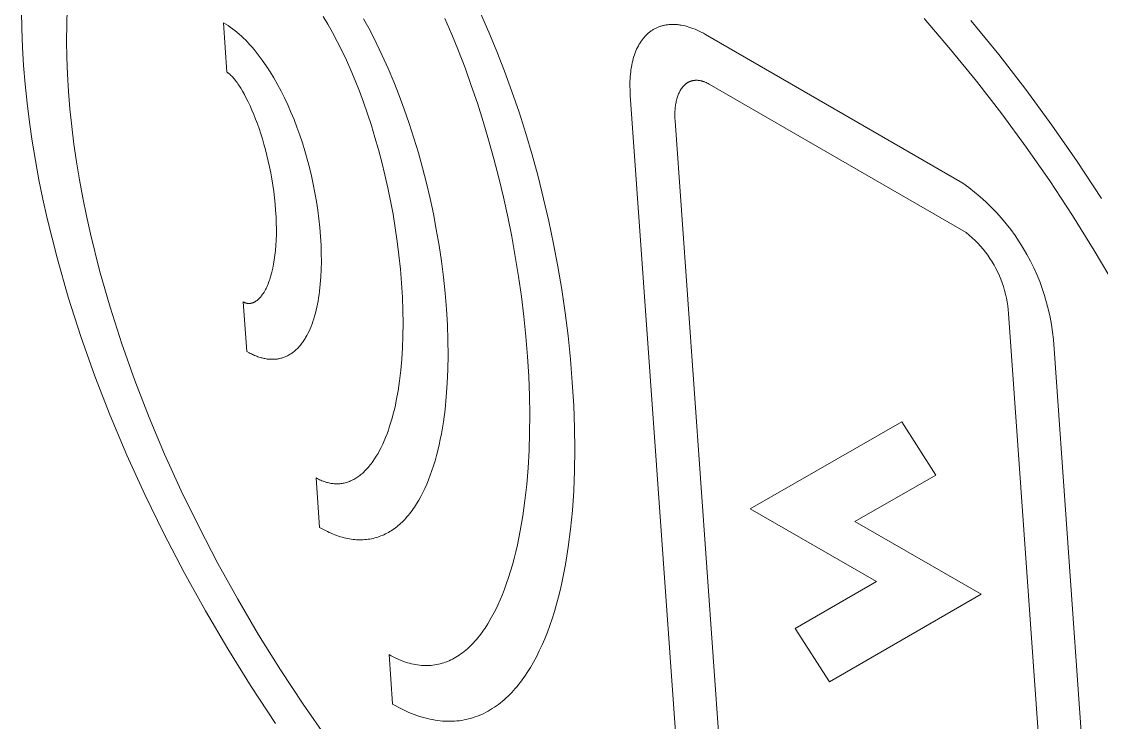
# Model space of a CAD drawing. Header units: millimetres. Extents: x -219 to 4970, y -9 to 3393.
# Drawn here: x 3511.08 to 3531.56, y 1894.24 to 1907.52 of the extents above; entities that cross this region are included whole.
import ezdxf

# ---------------------------------------------------------------- set-up
doc = ezdxf.new("R2010")
doc.units = ezdxf.units.MM
doc.layers.add('ZANO_R', color=7, linetype='Continuous', lineweight=0)

msp = doc.modelspace()

# ---------------------------------------------------------------- linework, layer by layer
at = {"layer": 'ZANO_R'}
for p, q in [((3511.084, 1907.718), (3511.089, 1907.381)), ((3511.94, 1907.464), (3511.951, 1907.764)), ((3516.8, 1907.62), (3516.89, 1907.47)), ((3519.944, 1907.322), (3519.786, 1907.679)), ((3511.937, 1907.157), (3511.94, 1907.464)), ((3514.956, 1907.474), (3514.913, 1907.5)), ((3514.913, 1907.5), (3514.979, 1906.56)), ((3514.999, 1907.446), (3514.956, 1907.474)), ((3515.042, 1907.417), (3514.999, 1907.446)), ((3515.084, 1907.386), (3515.042, 1907.417)), ((3516.89, 1907.47), (3516.98, 1907.312)), ((3517.692, 1907.349), (3517.57, 1907.571)), ((3519.109, 1907.58), (3519.241, 1907.276)), ((3523.157, 1907.416), (3523.143, 1907.41)), ((3523.171, 1907.421), (3523.157, 1907.416)), ((3523.186, 1907.427), (3523.171, 1907.421)), ((3523.2, 1907.432), (3523.186, 1907.427)), ((3523.215, 1907.436), (3523.2, 1907.432)), ((3523.23, 1907.441), (3523.215, 1907.436)), ((3523.245, 1907.445), (3523.23, 1907.441)), ((3523.26, 1907.448), (3523.245, 1907.445)), ((3523.276, 1907.452), (3523.26, 1907.448)), ((3523.291, 1907.455), (3523.276, 1907.452)), ((3523.307, 1907.457), (3523.291, 1907.455)), ((3523.323, 1907.46), (3523.307, 1907.457)), ((3523.339, 1907.462), (3523.323, 1907.46)), ((3523.355, 1907.464), (3523.339, 1907.462)), ((3523.371, 1907.465), (3523.355, 1907.464)), ((3523.387, 1907.466), (3523.371, 1907.465)), ((3523.404, 1907.467), (3523.387, 1907.466)), ((3523.42, 1907.467), (3523.404, 1907.467)), ((3523.437, 1907.467), (3523.42, 1907.467)), ((3523.454, 1907.467), (3523.437, 1907.467)), ((3523.471, 1907.467), (3523.454, 1907.467)), ((3523.488, 1907.466), (3523.471, 1907.467)), ((3523.505, 1907.464), (3523.488, 1907.466)), ((3523.523, 1907.463), (3523.505, 1907.464)), ((3523.54, 1907.461), (3523.523, 1907.463)), ((3523.558, 1907.459), (3523.54, 1907.461)), ((3523.576, 1907.456), (3523.558, 1907.459)), ((3523.593, 1907.453), (3523.576, 1907.456)), ((3523.629, 1907.446), (3523.593, 1907.453)), ((3523.666, 1907.438), (3523.629, 1907.446)), ((3523.703, 1907.428), (3523.666, 1907.438)), ((3523.74, 1907.417), (3523.703, 1907.428)), ((3523.778, 1907.404), (3523.74, 1907.417)), ((3528.198, 1907.578), (3528.702, 1906.992)), ((3529.613, 1906.895), (3529.086, 1907.541)), ((3511.089, 1907.381), (3511.102, 1907.038)), ((3515.126, 1907.353), (3515.084, 1907.386)), ((3515.168, 1907.319), (3515.126, 1907.353)), ((3515.21, 1907.283), (3515.168, 1907.319)), ((3515.252, 1907.245), (3515.21, 1907.283)), ((3515.293, 1907.206), (3515.252, 1907.245)), ((3516.98, 1907.312), (3517.069, 1907.146)), ((3517.81, 1907.118), (3517.692, 1907.349)), ((3519.241, 1907.276), (3519.369, 1906.964)), ((3520.096, 1906.956), (3519.944, 1907.322)), ((3522.883, 1907.215), (3522.873, 1907.202)), ((3522.894, 1907.227), (3522.883, 1907.215)), ((3522.905, 1907.239), (3522.894, 1907.227)), ((3522.916, 1907.251), (3522.905, 1907.239)), ((3522.927, 1907.262), (3522.916, 1907.251)), ((3522.938, 1907.273), (3522.927, 1907.262)), ((3522.95, 1907.284), (3522.938, 1907.273)), ((3522.961, 1907.295), (3522.95, 1907.284)), ((3522.973, 1907.305), (3522.961, 1907.295)), ((3522.985, 1907.315), (3522.973, 1907.305)), ((3522.997, 1907.324), (3522.985, 1907.315)), ((3523.01, 1907.334), (3522.997, 1907.324)), ((3523.022, 1907.343), (3523.01, 1907.334)), ((3523.035, 1907.351), (3523.022, 1907.343)), ((3523.048, 1907.36), (3523.035, 1907.351)), ((3523.061, 1907.368), (3523.048, 1907.36)), ((3523.074, 1907.376), (3523.061, 1907.368)), ((3523.088, 1907.383), (3523.074, 1907.376)), ((3523.101, 1907.39), (3523.088, 1907.383)), ((3523.115, 1907.397), (3523.101, 1907.39)), ((3523.129, 1907.404), (3523.115, 1907.397)), ((3523.143, 1907.41), (3523.129, 1907.404)), ((3523.816, 1907.39), (3523.778, 1907.404)), ((3523.855, 1907.375), (3523.816, 1907.39)), ((3523.894, 1907.358), (3523.855, 1907.375)), ((3523.934, 1907.34), (3523.894, 1907.358)), ((3523.973, 1907.32), (3523.934, 1907.34)), ((3524.013, 1907.299), (3523.973, 1907.32)), ((3524.054, 1907.276), (3524.013, 1907.299)), ((3528.932, 1904.46), (3524.054, 1907.276)), ((3511.102, 1907.038), (3511.123, 1906.687)), ((3511.941, 1906.843), (3511.937, 1907.157)), ((3515.334, 1907.166), (3515.293, 1907.206)), ((3515.374, 1907.124), (3515.334, 1907.166)), ((3515.414, 1907.08), (3515.374, 1907.124)), ((3515.454, 1907.035), (3515.414, 1907.08)), ((3515.494, 1906.989), (3515.454, 1907.035)), ((3517.069, 1907.146), (3517.157, 1906.972)), ((3517.924, 1906.879), (3517.81, 1907.118)), ((3522.763, 1907.03), (3522.748, 1906.997)), ((3522.78, 1907.061), (3522.763, 1907.03)), ((3522.788, 1907.077), (3522.78, 1907.061)), ((3522.797, 1907.092), (3522.788, 1907.077)), ((3522.806, 1907.107), (3522.797, 1907.092)), ((3522.815, 1907.121), (3522.806, 1907.107)), ((3522.824, 1907.136), (3522.815, 1907.121)), ((3522.833, 1907.149), (3522.824, 1907.136)), ((3522.843, 1907.163), (3522.833, 1907.149)), ((3522.853, 1907.177), (3522.843, 1907.163)), ((3522.863, 1907.19), (3522.853, 1907.177)), ((3522.873, 1907.202), (3522.863, 1907.19)), ((3511.953, 1906.523), (3511.941, 1906.843)), ((3515.533, 1906.941), (3515.494, 1906.989)), ((3515.572, 1906.892), (3515.533, 1906.941)), ((3515.648, 1906.789), (3515.572, 1906.892)), ((3517.157, 1906.972), (3517.243, 1906.79)), ((3518.035, 1906.634), (3517.924, 1906.879)), ((3519.369, 1906.964), (3519.493, 1906.642)), ((3520.243, 1906.58), (3520.096, 1906.956)), ((3522.683, 1906.818), (3522.673, 1906.779)), ((3522.694, 1906.856), (3522.683, 1906.818)), ((3522.706, 1906.893), (3522.694, 1906.856)), ((3522.719, 1906.929), (3522.706, 1906.893)), ((3522.733, 1906.964), (3522.719, 1906.929)), ((3522.748, 1906.997), (3522.733, 1906.964)), ((3528.702, 1906.992), (3529.194, 1906.39)), ((3530.126, 1906.233), (3529.613, 1906.895)), ((3511.123, 1906.687), (3511.152, 1906.332)), ((3515.723, 1906.682), (3515.648, 1906.789)), ((3515.796, 1906.569), (3515.723, 1906.682)), ((3517.243, 1906.79), (3517.327, 1906.6)), ((3517.327, 1906.6), (3517.41, 1906.404)), ((3518.141, 1906.381), (3518.035, 1906.634)), ((3519.493, 1906.642), (3519.612, 1906.311)), ((3522.64, 1906.612), (3522.635, 1906.568)), ((3522.647, 1906.655), (3522.64, 1906.612)), ((3522.655, 1906.698), (3522.647, 1906.655)), ((3522.663, 1906.739), (3522.655, 1906.698)), ((3522.673, 1906.779), (3522.663, 1906.739)), ((3511.973, 1906.197), (3511.953, 1906.523)), ((3514.979, 1906.559), (3514.987, 1906.555)), ((3514.987, 1906.555), (3514.994, 1906.55)), ((3514.994, 1906.55), (3515.001, 1906.545)), ((3515.001, 1906.545), (3515.009, 1906.54)), ((3515.009, 1906.54), (3515.016, 1906.534)), ((3515.016, 1906.534), (3515.024, 1906.528)), ((3515.024, 1906.528), (3515.032, 1906.522)), ((3515.032, 1906.522), (3515.039, 1906.515)), ((3515.039, 1906.515), (3515.047, 1906.508)), ((3515.047, 1906.508), (3515.055, 1906.501)), ((3515.055, 1906.501), (3515.071, 1906.485)), ((3515.071, 1906.485), (3515.087, 1906.468)), ((3515.087, 1906.468), (3515.103, 1906.45)), ((3515.103, 1906.45), (3515.12, 1906.43)), ((3515.12, 1906.43), (3515.136, 1906.409)), ((3515.136, 1906.409), (3515.153, 1906.387)), ((3515.867, 1906.452), (3515.796, 1906.569)), ((3515.936, 1906.33), (3515.867, 1906.452)), ((3517.41, 1906.404), (3517.49, 1906.2)), ((3520.383, 1906.195), (3520.243, 1906.58)), ((3522.623, 1906.43), (3522.621, 1906.382)), ((3522.626, 1906.477), (3522.623, 1906.43)), ((3522.63, 1906.523), (3522.626, 1906.477)), ((3522.635, 1906.568), (3522.63, 1906.523)), ((3523.768, 1906.389), (3523.775, 1906.391)), ((3523.775, 1906.391), (3523.782, 1906.394)), ((3523.782, 1906.394), (3523.789, 1906.396)), ((3523.789, 1906.396), (3523.797, 1906.398)), ((3523.797, 1906.398), (3523.804, 1906.4)), ((3523.804, 1906.4), (3523.811, 1906.401)), ((3523.811, 1906.401), (3523.819, 1906.403)), ((3523.819, 1906.403), (3523.826, 1906.404)), ((3523.826, 1906.404), (3523.834, 1906.405)), ((3523.834, 1906.405), (3523.841, 1906.406)), ((3523.841, 1906.406), (3523.849, 1906.407)), ((3523.849, 1906.407), (3523.857, 1906.408)), ((3523.857, 1906.408), (3523.864, 1906.408)), ((3523.864, 1906.408), (3523.872, 1906.408)), ((3523.872, 1906.408), (3523.88, 1906.409)), ((3523.88, 1906.409), (3523.888, 1906.408)), ((3523.888, 1906.408), (3523.896, 1906.408)), ((3523.896, 1906.408), (3523.904, 1906.408)), ((3523.904, 1906.408), (3523.912, 1906.407)), ((3523.912, 1906.407), (3523.92, 1906.406)), ((3523.92, 1906.406), (3523.929, 1906.405)), ((3523.929, 1906.405), (3523.937, 1906.404)), ((3523.937, 1906.404), (3523.945, 1906.403)), ((3523.945, 1906.403), (3523.953, 1906.401)), ((3523.953, 1906.401), (3523.962, 1906.4)), ((3523.962, 1906.4), (3523.97, 1906.398)), ((3523.97, 1906.398), (3523.979, 1906.396)), ((3523.979, 1906.396), (3523.987, 1906.393)), ((3523.987, 1906.393), (3523.996, 1906.391)), ((3523.996, 1906.391), (3524.005, 1906.388)), ((3529.194, 1906.39), (3529.671, 1905.773)), ((3511.152, 1906.332), (3511.189, 1905.975)), ((3512, 1905.866), (3511.973, 1906.197)), ((3515.153, 1906.387), (3515.17, 1906.364)), ((3515.17, 1906.364), (3515.187, 1906.34)), ((3515.187, 1906.34), (3515.205, 1906.314)), ((3515.205, 1906.314), (3515.24, 1906.259)), ((3515.24, 1906.259), (3515.275, 1906.2)), ((3515.275, 1906.2), (3515.31, 1906.137)), ((3516.004, 1906.204), (3515.936, 1906.33)), ((3516.069, 1906.074), (3516.004, 1906.204)), ((3517.49, 1906.2), (3517.569, 1905.991)), ((3518.244, 1906.122), (3518.141, 1906.381)), ((3519.612, 1906.311), (3519.727, 1905.974)), ((3520.517, 1905.802), (3520.383, 1906.195)), ((3522.621, 1906.382), (3522.62, 1906.333)), ((3522.62, 1906.333), (3522.621, 1906.283)), ((3522.621, 1906.283), (3522.622, 1906.232)), ((3522.622, 1906.232), (3522.624, 1906.18)), ((3523.559, 1906.184), (3523.567, 1906.2)), ((3523.567, 1906.2), (3523.576, 1906.216)), ((3523.576, 1906.216), (3523.585, 1906.231)), ((3523.585, 1906.231), (3523.595, 1906.245)), ((3523.595, 1906.245), (3523.6, 1906.253)), ((3523.6, 1906.253), (3523.605, 1906.259)), ((3523.605, 1906.259), (3523.61, 1906.266)), ((3523.61, 1906.266), (3523.615, 1906.273)), ((3523.615, 1906.273), (3523.62, 1906.279)), ((3523.62, 1906.279), (3523.625, 1906.286)), ((3523.625, 1906.286), (3523.631, 1906.292)), ((3523.631, 1906.292), (3523.636, 1906.298)), ((3523.636, 1906.298), (3523.642, 1906.304)), ((3523.642, 1906.304), (3523.647, 1906.31)), ((3523.647, 1906.31), (3523.653, 1906.315)), ((3523.653, 1906.315), (3523.659, 1906.321)), ((3523.659, 1906.321), (3523.665, 1906.326)), ((3523.665, 1906.326), (3523.67, 1906.331)), ((3523.67, 1906.331), (3523.676, 1906.336)), ((3523.676, 1906.336), (3523.682, 1906.341)), ((3523.682, 1906.341), (3523.689, 1906.346)), ((3523.689, 1906.346), (3523.695, 1906.35)), ((3523.695, 1906.35), (3523.701, 1906.354)), ((3523.701, 1906.354), (3523.708, 1906.359)), ((3523.708, 1906.359), (3523.714, 1906.363)), ((3523.714, 1906.363), (3523.72, 1906.366)), ((3523.72, 1906.366), (3523.727, 1906.37)), ((3523.727, 1906.37), (3523.734, 1906.374)), ((3523.734, 1906.374), (3523.74, 1906.377)), ((3523.74, 1906.377), (3523.747, 1906.38)), ((3523.747, 1906.38), (3523.754, 1906.383)), ((3523.754, 1906.383), (3523.761, 1906.386)), ((3523.761, 1906.386), (3523.768, 1906.389)), ((3524.005, 1906.388), (3524.013, 1906.385)), ((3524.013, 1906.385), (3524.022, 1906.382)), ((3524.022, 1906.382), (3524.031, 1906.379)), ((3524.031, 1906.379), (3524.048, 1906.372)), ((3524.048, 1906.372), (3524.066, 1906.364)), ((3524.066, 1906.364), (3524.084, 1906.355)), ((3524.084, 1906.355), (3524.102, 1906.346)), ((3524.102, 1906.346), (3524.121, 1906.336)), ((3524.121, 1906.336), (3528.999, 1903.52)), ((3530.623, 1905.556), (3530.126, 1906.233)), ((3515.31, 1906.137), (3515.346, 1906.069)), ((3515.346, 1906.069), (3515.382, 1905.998)), ((3515.382, 1905.998), (3515.417, 1905.922)), ((3516.131, 1905.94), (3516.069, 1906.074)), ((3517.569, 1905.991), (3517.644, 1905.775)), ((3518.342, 1905.858), (3518.244, 1906.122)), ((3522.624, 1906.18), (3522.627, 1906.128)), ((3522.627, 1906.128), (3523.527, 1893.442)), ((3523.491, 1905.968), (3523.495, 1905.99)), ((3523.495, 1905.99), (3523.5, 1906.012)), ((3523.5, 1906.012), (3523.505, 1906.033)), ((3523.505, 1906.033), (3523.51, 1906.054)), ((3523.51, 1906.054), (3523.516, 1906.074)), ((3523.516, 1906.074), (3523.522, 1906.094)), ((3523.522, 1906.094), (3523.529, 1906.113)), ((3523.529, 1906.113), (3523.536, 1906.131)), ((3523.536, 1906.131), (3523.543, 1906.149)), ((3523.543, 1906.149), (3523.551, 1906.167)), ((3523.551, 1906.167), (3523.559, 1906.184)), ((3511.189, 1905.975), (3511.234, 1905.615)), ((3512.034, 1905.533), (3512, 1905.866)), ((3515.417, 1905.922), (3515.452, 1905.843)), ((3515.452, 1905.843), (3515.487, 1905.76)), ((3516.192, 1905.803), (3516.131, 1905.94)), ((3516.25, 1905.662), (3516.192, 1905.803)), ((3518.436, 1905.587), (3518.342, 1905.858)), ((3519.727, 1905.974), (3519.837, 1905.629)), ((3520.644, 1905.402), (3520.517, 1905.802)), ((3523.473, 1905.773), (3523.474, 1905.799)), ((3523.474, 1905.799), (3523.475, 1905.825)), ((3523.475, 1905.825), (3523.477, 1905.85)), ((3523.477, 1905.85), (3523.479, 1905.875)), ((3523.479, 1905.875), (3523.481, 1905.899)), ((3523.481, 1905.899), (3523.484, 1905.922)), ((3523.484, 1905.922), (3523.487, 1905.945)), ((3523.487, 1905.945), (3523.491, 1905.968)), ((3511.234, 1905.615), (3511.286, 1905.253)), ((3515.487, 1905.76), (3515.521, 1905.674)), ((3515.521, 1905.674), (3515.555, 1905.584)), ((3515.555, 1905.584), (3515.587, 1905.491)), ((3516.306, 1905.518), (3516.25, 1905.662)), ((3517.644, 1905.775), (3517.717, 1905.553)), ((3518.525, 1905.312), (3518.436, 1905.587)), ((3519.837, 1905.629), (3519.941, 1905.277)), ((3523.473, 1905.747), (3523.473, 1905.773)), ((3523.474, 1905.693), (3523.473, 1905.747)), ((3523.477, 1905.637), (3523.474, 1905.693)), ((3524.377, 1892.951), (3523.477, 1905.637)), ((3529.671, 1905.773), (3530.134, 1905.143)), ((3512.076, 1905.198), (3512.034, 1905.533)), ((3515.587, 1905.491), (3515.619, 1905.395)), ((3515.619, 1905.395), (3515.65, 1905.297)), ((3516.358, 1905.37), (3516.306, 1905.518)), ((3516.409, 1905.22), (3516.358, 1905.37)), ((3517.717, 1905.553), (3517.786, 1905.326)), ((3520.765, 1904.994), (3520.644, 1905.402)), ((3531.103, 1904.866), (3530.623, 1905.556)), ((3511.286, 1905.253), (3511.346, 1904.889)), ((3512.125, 1904.86), (3512.076, 1905.198)), ((3515.65, 1905.297), (3515.68, 1905.195)), ((3515.68, 1905.195), (3515.709, 1905.091)), ((3516.456, 1905.068), (3516.409, 1905.22)), ((3517.786, 1905.326), (3517.853, 1905.094)), ((3518.609, 1905.032), (3518.525, 1905.312)), ((3519.941, 1905.277), (3520.04, 1904.92)), ((3515.709, 1905.091), (3515.736, 1904.985)), ((3515.736, 1904.985), (3515.762, 1904.876)), ((3516.5, 1904.913), (3516.456, 1905.068)), ((3517.853, 1905.094), (3517.916, 1904.857)), ((3518.688, 1904.748), (3518.609, 1905.032)), ((3520.878, 1904.581), (3520.765, 1904.994)), ((3530.134, 1905.143), (3530.581, 1904.5)), ((3511.346, 1904.889), (3511.413, 1904.523)), ((3512.181, 1904.521), (3512.125, 1904.86)), ((3515.762, 1904.876), (3515.786, 1904.765)), ((3515.786, 1904.765), (3515.809, 1904.652)), ((3516.542, 1904.756), (3516.5, 1904.913)), ((3516.58, 1904.597), (3516.542, 1904.756)), ((3517.916, 1904.857), (3517.975, 1904.615)), ((3520.04, 1904.92), (3520.134, 1904.558)), ((3531.565, 1904.164), (3531.103, 1904.866)), ((3515.809, 1904.652), (3515.83, 1904.537)), ((3516.615, 1904.436), (3516.58, 1904.597)), ((3517.975, 1904.615), (3518.031, 1904.369)), ((3518.762, 1904.459), (3518.688, 1904.748)), ((3520.134, 1904.558), (3520.221, 1904.191)), ((3520.984, 1904.161), (3520.878, 1904.581)), ((3511.413, 1904.523), (3511.488, 1904.155)), ((3512.243, 1904.181), (3512.181, 1904.521)), ((3515.83, 1904.537), (3515.849, 1904.42)), ((3515.849, 1904.42), (3515.866, 1904.302)), ((3516.647, 1904.274), (3516.615, 1904.436)), ((3518.031, 1904.369), (3518.082, 1904.12)), ((3518.83, 1904.168), (3518.762, 1904.459)), ((3529.046, 1904.376), (3528.932, 1904.46)), ((3529.157, 1904.289), (3529.046, 1904.376)), ((3530.581, 1904.5), (3531.011, 1903.846)), ((3511.488, 1904.155), (3511.57, 1903.786)), ((3512.313, 1903.838), (3512.243, 1904.181)), ((3515.866, 1904.302), (3515.88, 1904.182)), ((3515.88, 1904.182), (3515.893, 1904.061)), ((3516.675, 1904.111), (3516.647, 1904.274)), ((3518.893, 1903.874), (3518.83, 1904.168)), ((3520.221, 1904.191), (3520.303, 1903.82)), ((3521.082, 1903.737), (3520.984, 1904.161)), ((3529.265, 1904.198), (3529.157, 1904.289)), ((3529.37, 1904.103), (3529.265, 1904.198)), ((3515.893, 1904.061), (3515.902, 1903.939)), ((3515.902, 1903.939), (3515.91, 1903.819)), ((3516.7, 1903.946), (3516.675, 1904.111)), ((3516.721, 1903.781), (3516.7, 1903.946)), ((3518.082, 1904.12), (3518.129, 1903.867)), ((3529.472, 1904.004), (3529.37, 1904.103)), ((3529.57, 1903.902), (3529.472, 1904.004)), ((3511.57, 1903.786), (3511.756, 1903.045)), ((3512.39, 1903.495), (3512.313, 1903.838)), ((3515.91, 1903.819), (3515.914, 1903.702)), ((3516.739, 1903.615), (3516.721, 1903.781)), ((3518.129, 1903.867), (3518.171, 1903.611)), ((3518.949, 1903.577), (3518.893, 1903.874)), ((3520.303, 1903.82), (3520.378, 1903.446)), ((3521.172, 1903.308), (3521.082, 1903.737)), ((3529.664, 1903.797), (3529.57, 1903.902)), ((3529.755, 1903.689), (3529.664, 1903.797)), ((3531.011, 1903.846), (3531.425, 1903.183)), ((3515.914, 1903.702), (3515.916, 1903.59)), ((3515.916, 1903.59), (3515.915, 1903.482)), ((3516.753, 1903.448), (3516.739, 1903.615)), ((3518.171, 1903.611), (3518.208, 1903.352)), ((3519, 1903.278), (3518.949, 1903.577)), ((3529.842, 1903.578), (3529.755, 1903.689)), ((3529.925, 1903.463), (3529.842, 1903.578)), ((3512.562, 1902.804), (3512.39, 1903.495)), ((3515.912, 1903.378), (3515.907, 1903.278)), ((3515.915, 1903.482), (3515.912, 1903.378)), ((3516.762, 1903.284), (3516.753, 1903.448)), ((3518.208, 1903.352), (3518.241, 1903.09)), ((3520.378, 1903.446), (3520.446, 1903.069)), ((3528.999, 1903.52), (3529.056, 1903.472)), ((3529.056, 1903.472), (3529.111, 1903.423)), ((3529.111, 1903.423), (3529.165, 1903.372)), ((3529.165, 1903.372), (3529.217, 1903.319)), ((3529.217, 1903.319), (3529.267, 1903.264)), ((3530.004, 1903.346), (3529.925, 1903.463)), ((3530.079, 1903.226), (3530.004, 1903.346)), ((3515.899, 1903.183), (3515.889, 1903.092)), ((3515.907, 1903.278), (3515.899, 1903.183)), ((3516.768, 1903.125), (3516.762, 1903.284)), ((3516.769, 1902.971), (3516.768, 1903.125)), ((3519.045, 1902.977), (3519, 1903.278)), ((3521.253, 1902.876), (3521.172, 1903.308)), ((3529.267, 1903.264), (3529.316, 1903.208)), ((3529.316, 1903.208), (3529.362, 1903.15)), ((3529.362, 1903.15), (3529.406, 1903.09)), ((3530.15, 1903.104), (3530.079, 1903.226)), ((3531.425, 1903.183), (3531.82, 1902.511)), ((3511.756, 1903.045), (3511.969, 1902.299)), ((3515.863, 1902.922), (3515.847, 1902.844)), ((3515.877, 1903.005), (3515.863, 1902.922)), ((3515.889, 1903.092), (3515.877, 1903.005)), ((3516.767, 1902.823), (3516.769, 1902.971)), ((3518.241, 1903.09), (3518.268, 1902.826)), ((3519.083, 1902.676), (3519.045, 1902.977)), ((3520.446, 1903.069), (3520.507, 1902.691)), ((3529.406, 1903.09), (3529.448, 1903.029)), ((3529.448, 1903.029), (3529.488, 1902.967)), ((3529.488, 1902.967), (3529.526, 1902.903)), ((3530.217, 1902.979), (3530.15, 1903.104)), ((3530.279, 1902.852), (3530.217, 1902.979)), ((3512.761, 1902.11), (3512.562, 1902.804)), ((3515.82, 1902.734), (3515.811, 1902.7)), ((3515.83, 1902.769), (3515.82, 1902.734)), ((3515.847, 1902.844), (3515.83, 1902.769)), ((3516.76, 1902.679), (3516.767, 1902.823)), ((3518.268, 1902.826), (3518.29, 1902.561)), ((3521.326, 1902.44), (3521.253, 1902.876)), ((3529.526, 1902.903), (3529.561, 1902.838)), ((3529.561, 1902.838), (3529.595, 1902.771)), ((3529.595, 1902.771), (3529.626, 1902.704)), ((3529.626, 1902.704), (3529.654, 1902.635)), ((3530.337, 1902.724), (3530.279, 1902.852)), ((3530.391, 1902.593), (3530.337, 1902.724)), ((3515.745, 1902.516), (3515.733, 1902.489)), ((3515.757, 1902.544), (3515.745, 1902.516)), ((3515.768, 1902.573), (3515.757, 1902.544)), ((3515.779, 1902.603), (3515.768, 1902.573)), ((3515.79, 1902.634), (3515.779, 1902.603)), ((3515.801, 1902.666), (3515.79, 1902.634)), ((3515.811, 1902.7), (3515.801, 1902.666)), ((3516.735, 1902.409), (3516.749, 1902.542)), ((3516.749, 1902.542), (3516.76, 1902.679)), ((3518.29, 1902.561), (3518.306, 1902.299)), ((3519.115, 1902.373), (3519.083, 1902.676)), ((3520.507, 1902.691), (3520.561, 1902.311)), ((3529.654, 1902.635), (3529.68, 1902.566)), ((3529.68, 1902.566), (3529.704, 1902.496)), ((3530.44, 1902.46), (3530.391, 1902.593)), ((3511.969, 1902.299), (3512.209, 1901.551)), ((3515.614, 1902.297), (3515.607, 1902.289)), ((3515.621, 1902.305), (3515.614, 1902.297)), ((3515.628, 1902.314), (3515.621, 1902.305)), ((3515.635, 1902.323), (3515.628, 1902.314)), ((3515.642, 1902.332), (3515.635, 1902.323)), ((3515.655, 1902.351), (3515.642, 1902.332)), ((3515.669, 1902.372), (3515.655, 1902.351)), ((3515.682, 1902.393), (3515.669, 1902.372)), ((3515.695, 1902.415), (3515.682, 1902.393)), ((3515.708, 1902.439), (3515.695, 1902.415)), ((3515.721, 1902.463), (3515.708, 1902.439)), ((3515.733, 1902.489), (3515.721, 1902.463)), ((3516.717, 1902.283), (3516.727, 1902.345)), ((3516.727, 1902.345), (3516.735, 1902.409)), ((3518.306, 1902.299), (3518.315, 1902.045)), ((3519.14, 1902.07), (3519.115, 1902.373)), ((3520.561, 1902.311), (3520.608, 1901.93)), ((3521.391, 1902.002), (3521.326, 1902.44)), ((3529.704, 1902.496), (3529.725, 1902.424)), ((3529.725, 1902.424), (3529.744, 1902.353)), ((3529.744, 1902.353), (3529.76, 1902.28)), ((3530.484, 1902.326), (3530.44, 1902.46)), ((3530.523, 1902.19), (3530.484, 1902.326)), ((3512.984, 1901.413), (3512.761, 1902.11)), ((3515.295, 1902.203), (3515.288, 1902.207)), ((3515.288, 1902.207), (3515.355, 1901.269)), ((3515.303, 1902.199), (3515.295, 1902.203)), ((3515.31, 1902.195), (3515.303, 1902.199)), ((3515.317, 1902.192), (3515.31, 1902.195)), ((3515.321, 1902.191), (3515.317, 1902.192)), ((3515.325, 1902.189), (3515.321, 1902.191)), ((3515.328, 1902.188), (3515.325, 1902.189)), ((3515.332, 1902.187), (3515.328, 1902.188)), ((3515.336, 1902.186), (3515.332, 1902.187)), ((3515.339, 1902.185), (3515.336, 1902.186)), ((3515.343, 1902.183), (3515.339, 1902.185)), ((3515.347, 1902.183), (3515.343, 1902.183)), ((3515.35, 1902.182), (3515.347, 1902.183)), ((3515.354, 1902.181), (3515.35, 1902.182)), ((3515.358, 1902.18), (3515.354, 1902.181)), ((3515.361, 1902.179), (3515.358, 1902.18)), ((3515.365, 1902.179), (3515.361, 1902.179)), ((3515.369, 1902.178), (3515.365, 1902.179)), ((3515.373, 1902.178), (3515.369, 1902.178)), ((3515.376, 1902.177), (3515.373, 1902.178)), ((3515.38, 1902.177), (3515.376, 1902.177)), ((3515.384, 1902.177), (3515.38, 1902.177)), ((3515.388, 1902.177), (3515.384, 1902.177)), ((3515.391, 1902.176), (3515.388, 1902.177)), ((3515.395, 1902.176), (3515.391, 1902.176)), ((3515.399, 1902.176), (3515.395, 1902.176)), ((3515.403, 1902.176), (3515.399, 1902.176)), ((3515.406, 1902.177), (3515.403, 1902.176)), ((3515.41, 1902.177), (3515.406, 1902.177)), ((3515.414, 1902.177), (3515.41, 1902.177)), ((3515.418, 1902.177), (3515.414, 1902.177)), ((3515.421, 1902.178), (3515.418, 1902.177)), ((3515.425, 1902.178), (3515.421, 1902.178)), ((3515.429, 1902.179), (3515.425, 1902.178)), ((3515.433, 1902.18), (3515.429, 1902.179)), ((3515.436, 1902.18), (3515.433, 1902.18)), ((3515.44, 1902.181), (3515.436, 1902.18)), ((3515.444, 1902.182), (3515.44, 1902.181)), ((3515.448, 1902.183), (3515.444, 1902.182)), ((3515.452, 1902.184), (3515.448, 1902.183)), ((3515.459, 1902.186), (3515.452, 1902.184)), ((3515.467, 1902.189), (3515.459, 1902.186)), ((3515.474, 1902.191), (3515.467, 1902.189)), ((3515.482, 1902.195), (3515.474, 1902.191)), ((3515.489, 1902.198), (3515.482, 1902.195)), ((3515.497, 1902.201), (3515.489, 1902.198)), ((3515.504, 1902.205), (3515.497, 1902.201)), ((3515.512, 1902.21), (3515.504, 1902.205)), ((3515.519, 1902.214), (3515.512, 1902.21)), ((3515.526, 1902.219), (3515.519, 1902.214)), ((3515.534, 1902.224), (3515.526, 1902.219)), ((3515.541, 1902.229), (3515.534, 1902.224)), ((3515.549, 1902.235), (3515.541, 1902.229)), ((3515.556, 1902.24), (3515.549, 1902.235)), ((3515.563, 1902.247), (3515.556, 1902.24)), ((3515.571, 1902.253), (3515.563, 1902.247)), ((3515.578, 1902.26), (3515.571, 1902.253)), ((3515.585, 1902.267), (3515.578, 1902.26)), ((3515.592, 1902.274), (3515.585, 1902.267)), ((3515.599, 1902.281), (3515.592, 1902.274)), ((3515.607, 1902.289), (3515.599, 1902.281)), ((3516.67, 1902.048), (3516.683, 1902.104)), ((3516.683, 1902.104), (3516.695, 1902.162)), ((3516.695, 1902.162), (3516.707, 1902.222)), ((3516.707, 1902.222), (3516.717, 1902.283)), ((3529.76, 1902.28), (3529.774, 1902.207)), ((3529.774, 1902.207), (3529.786, 1902.134)), ((3529.786, 1902.134), (3529.794, 1902.06)), ((3530.558, 1902.053), (3530.523, 1902.19)), ((3516.609, 1901.837), (3516.626, 1901.887)), ((3516.626, 1901.887), (3516.641, 1901.939)), ((3516.641, 1901.939), (3516.656, 1901.993)), ((3516.656, 1901.993), (3516.67, 1902.048)), ((3518.315, 1902.045), (3518.319, 1901.8)), ((3519.158, 1901.771), (3519.14, 1902.07)), ((3520.608, 1901.93), (3520.647, 1901.55)), ((3521.446, 1901.562), (3521.391, 1902.002)), ((3529.794, 1902.06), (3529.8, 1901.986)), ((3529.8, 1901.986), (3530.7, 1889.3)), ((3530.589, 1901.915), (3530.558, 1902.053)), ((3530.614, 1901.776), (3530.589, 1901.915)), ((3516.535, 1901.651), (3516.554, 1901.695)), ((3516.554, 1901.695), (3516.573, 1901.741)), ((3516.573, 1901.741), (3516.592, 1901.788)), ((3516.592, 1901.788), (3516.609, 1901.837)), ((3518.319, 1901.8), (3518.316, 1901.564)), ((3519.168, 1901.481), (3519.158, 1901.771)), ((3530.635, 1901.636), (3530.614, 1901.776)), ((3512.209, 1901.551), (3512.475, 1900.801)), ((3516.435, 1901.473), (3516.447, 1901.491)), ((3516.447, 1901.491), (3516.459, 1901.51)), ((3516.459, 1901.51), (3516.47, 1901.529)), ((3516.47, 1901.529), (3516.492, 1901.568)), ((3516.492, 1901.568), (3516.514, 1901.609)), ((3516.514, 1901.609), (3516.535, 1901.651)), ((3518.316, 1901.564), (3518.308, 1901.337)), ((3519.171, 1901.199), (3519.168, 1901.481)), ((3520.647, 1901.55), (3520.678, 1901.17)), ((3521.492, 1901.121), (3521.446, 1901.562)), ((3530.65, 1901.496), (3530.635, 1901.636)), ((3531.551, 1888.809), (3530.65, 1901.496)), ((3513.232, 1900.715), (3512.984, 1901.413)), ((3516.251, 1901.266), (3516.265, 1901.278)), ((3516.265, 1901.278), (3516.279, 1901.29)), ((3516.279, 1901.29), (3516.293, 1901.303)), ((3516.293, 1901.303), (3516.307, 1901.316)), ((3516.307, 1901.316), (3516.321, 1901.33)), ((3516.321, 1901.33), (3516.334, 1901.344)), ((3516.334, 1901.344), (3516.347, 1901.359)), ((3516.347, 1901.359), (3516.361, 1901.374)), ((3516.361, 1901.374), (3516.373, 1901.389)), ((3516.373, 1901.389), (3516.386, 1901.405)), ((3516.386, 1901.405), (3516.399, 1901.422)), ((3516.399, 1901.422), (3516.411, 1901.438)), ((3516.411, 1901.438), (3516.423, 1901.456)), ((3516.423, 1901.456), (3516.435, 1901.473)), ((3518.308, 1901.337), (3518.295, 1901.119)), ((3515.355, 1901.269), (3515.355, 1901.267)), ((3515.355, 1901.266), (3515.398, 1901.243)), ((3515.398, 1901.243), (3515.419, 1901.231)), ((3515.419, 1901.231), (3515.441, 1901.221)), ((3515.441, 1901.221), (3515.462, 1901.211)), ((3515.462, 1901.211), (3515.483, 1901.201)), ((3515.483, 1901.201), (3515.503, 1901.192)), ((3515.503, 1901.192), (3515.524, 1901.184)), ((3515.524, 1901.184), (3515.545, 1901.176)), ((3515.545, 1901.176), (3515.565, 1901.168)), ((3515.565, 1901.168), (3515.586, 1901.161)), ((3515.586, 1901.161), (3515.606, 1901.155)), ((3515.606, 1901.155), (3515.626, 1901.149)), ((3515.626, 1901.149), (3515.646, 1901.144)), ((3515.646, 1901.144), (3515.666, 1901.139)), ((3515.666, 1901.139), (3515.685, 1901.134)), ((3515.685, 1901.134), (3515.705, 1901.131)), ((3515.705, 1901.131), (3515.724, 1901.127)), ((3515.724, 1901.127), (3515.743, 1901.124)), ((3515.743, 1901.124), (3515.762, 1901.122)), ((3515.762, 1901.122), (3515.781, 1901.12)), ((3515.781, 1901.12), (3515.8, 1901.119)), ((3515.8, 1901.119), (3515.819, 1901.118)), ((3515.819, 1901.118), (3515.837, 1901.118)), ((3515.837, 1901.118), (3515.856, 1901.118)), ((3515.856, 1901.118), (3515.874, 1901.119)), ((3515.874, 1901.119), (3515.892, 1901.12)), ((3515.892, 1901.12), (3515.91, 1901.121)), ((3515.91, 1901.121), (3515.928, 1901.123)), ((3515.928, 1901.123), (3515.946, 1901.126)), ((3515.946, 1901.126), (3515.963, 1901.129)), ((3515.963, 1901.129), (3515.98, 1901.133)), ((3515.98, 1901.133), (3515.998, 1901.137)), ((3515.998, 1901.137), (3516.015, 1901.141)), ((3516.015, 1901.141), (3516.032, 1901.146)), ((3516.032, 1901.146), (3516.048, 1901.152)), ((3516.048, 1901.152), (3516.065, 1901.158)), ((3516.065, 1901.158), (3516.081, 1901.164)), ((3516.081, 1901.164), (3516.097, 1901.171)), ((3516.097, 1901.171), (3516.113, 1901.179)), ((3516.113, 1901.179), (3516.129, 1901.186)), ((3516.129, 1901.186), (3516.145, 1901.195)), ((3516.145, 1901.195), (3516.161, 1901.203)), ((3516.161, 1901.203), (3516.176, 1901.213)), ((3516.176, 1901.213), (3516.191, 1901.222)), ((3516.191, 1901.222), (3516.206, 1901.233)), ((3516.206, 1901.233), (3516.221, 1901.243)), ((3516.221, 1901.243), (3516.236, 1901.254)), ((3516.236, 1901.254), (3516.251, 1901.266)), ((3518.295, 1901.119), (3518.276, 1900.91)), ((3519.167, 1900.927), (3519.171, 1901.199)), ((3520.678, 1901.17), (3520.701, 1900.795)), ((3521.528, 1900.679), (3521.492, 1901.121)), ((3518.276, 1900.91), (3518.252, 1900.71)), ((3519.156, 1900.664), (3519.167, 1900.927)), ((3512.475, 1900.801), (3512.766, 1900.052)), ((3513.503, 1900.017), (3513.232, 1900.715)), ((3518.252, 1900.71), (3518.224, 1900.519)), ((3519.138, 1900.41), (3519.156, 1900.664)), ((3520.701, 1900.795), (3520.715, 1900.428)), ((3521.554, 1900.243), (3521.528, 1900.679)), ((3518.224, 1900.519), (3518.19, 1900.338)), ((3518.172, 1900.25), (3518.153, 1900.165)), ((3518.19, 1900.338), (3518.172, 1900.25)), ((3519.114, 1900.166), (3519.138, 1900.41)), ((3520.715, 1900.428), (3520.72, 1900.071)), ((3512.766, 1900.052), (3513.082, 1899.304)), ((3518.132, 1900.083), (3518.111, 1900.003)), ((3518.153, 1900.165), (3518.132, 1900.083)), ((3519.083, 1899.932), (3519.114, 1900.166)), ((3520.72, 1900.071), (3520.718, 1899.724)), ((3521.57, 1899.819), (3521.554, 1900.243)), ((3513.797, 1899.32), (3513.503, 1900.017)), ((3518.064, 1899.85), (3518.04, 1899.777)), ((3518.088, 1899.925), (3518.064, 1899.85)), ((3518.111, 1900.003), (3518.088, 1899.925)), ((3519.065, 1899.819), (3519.083, 1899.932)), ((3527.774, 1899.931), (3524.898, 1898.285)), ((3528.422, 1898.919), (3527.774, 1899.931)), ((3517.988, 1899.638), (3517.961, 1899.573)), ((3518.014, 1899.706), (3517.988, 1899.638)), ((3518.04, 1899.777), (3518.014, 1899.706)), ((3519.024, 1899.6), (3519.045, 1899.708)), ((3519.045, 1899.708), (3519.065, 1899.819)), ((3520.718, 1899.724), (3520.707, 1899.387)), ((3521.575, 1899.408), (3521.57, 1899.819)), ((3517.903, 1899.449), (3517.874, 1899.391)), ((3517.932, 1899.51), (3517.903, 1899.449)), ((3517.961, 1899.573), (3517.932, 1899.51)), ((3518.978, 1899.392), (3519.002, 1899.495)), ((3519.002, 1899.495), (3519.024, 1899.6)), ((3513.082, 1899.304), (3513.421, 1898.558)), ((3514.113, 1898.625), (3513.797, 1899.32)), ((3517.779, 1899.231), (3517.746, 1899.183)), ((3517.811, 1899.282), (3517.779, 1899.231)), ((3517.843, 1899.335), (3517.811, 1899.282)), ((3517.874, 1899.391), (3517.843, 1899.335)), ((3518.925, 1899.195), (3518.952, 1899.292)), ((3518.952, 1899.292), (3518.978, 1899.392)), ((3520.707, 1899.387), (3520.689, 1899.06)), ((3521.57, 1899.01), (3521.575, 1899.408)), ((3517.626, 1899.034), (3517.608, 1899.015)), ((3517.643, 1899.053), (3517.626, 1899.034)), ((3517.661, 1899.073), (3517.643, 1899.053)), ((3517.678, 1899.094), (3517.661, 1899.073)), ((3517.696, 1899.115), (3517.678, 1899.094)), ((3517.713, 1899.137), (3517.696, 1899.115)), ((3517.73, 1899.16), (3517.713, 1899.137)), ((3517.746, 1899.183), (3517.73, 1899.16)), ((3518.866, 1899.008), (3518.896, 1899.1)), ((3518.896, 1899.1), (3518.925, 1899.195)), ((3520.689, 1899.06), (3520.663, 1898.745)), ((3516.691, 1898.859), (3516.67, 1898.871)), ((3516.67, 1898.871), (3516.736, 1897.933)), ((3516.713, 1898.847), (3516.691, 1898.859)), ((3516.735, 1898.836), (3516.713, 1898.847)), ((3516.757, 1898.826), (3516.735, 1898.836)), ((3516.778, 1898.817), (3516.757, 1898.826)), ((3516.8, 1898.808), (3516.778, 1898.817)), ((3517.343, 1898.822), (3517.323, 1898.813)), ((3517.363, 1898.831), (3517.343, 1898.822)), ((3517.382, 1898.841), (3517.363, 1898.831)), ((3517.402, 1898.852), (3517.382, 1898.841)), ((3517.421, 1898.864), (3517.402, 1898.852)), ((3517.44, 1898.876), (3517.421, 1898.864)), ((3517.459, 1898.889), (3517.44, 1898.876)), ((3517.478, 1898.903), (3517.459, 1898.889)), ((3517.497, 1898.917), (3517.478, 1898.903)), ((3517.516, 1898.932), (3517.497, 1898.917)), ((3517.535, 1898.947), (3517.516, 1898.932)), ((3517.553, 1898.963), (3517.535, 1898.947)), ((3517.572, 1898.98), (3517.553, 1898.963)), ((3517.59, 1898.997), (3517.572, 1898.98)), ((3517.608, 1899.015), (3517.59, 1898.997)), ((3518.767, 1898.75), (3518.801, 1898.833)), ((3518.801, 1898.833), (3518.834, 1898.92)), ((3518.834, 1898.92), (3518.866, 1899.008)), ((3521.555, 1898.625), (3521.57, 1899.01)), ((3526.887, 1898.041), (3528.422, 1898.919)), ((3514.45, 1897.935), (3514.113, 1898.625)), ((3516.822, 1898.8), (3516.8, 1898.808)), ((3516.843, 1898.793), (3516.822, 1898.8)), ((3516.865, 1898.786), (3516.843, 1898.793)), ((3516.886, 1898.78), (3516.865, 1898.786)), ((3516.908, 1898.775), (3516.886, 1898.78)), ((3516.929, 1898.77), (3516.908, 1898.775)), ((3516.95, 1898.766), (3516.929, 1898.77)), ((3516.972, 1898.763), (3516.95, 1898.766)), ((3516.993, 1898.761), (3516.972, 1898.763)), ((3517.014, 1898.759), (3516.993, 1898.761)), ((3517.035, 1898.758), (3517.014, 1898.759)), ((3517.056, 1898.757), (3517.035, 1898.758)), ((3517.077, 1898.758), (3517.056, 1898.757)), ((3517.098, 1898.758), (3517.077, 1898.758)), ((3517.119, 1898.76), (3517.098, 1898.758)), ((3517.14, 1898.762), (3517.119, 1898.76)), ((3517.161, 1898.765), (3517.14, 1898.762)), ((3517.181, 1898.769), (3517.161, 1898.765)), ((3517.202, 1898.773), (3517.181, 1898.769)), ((3517.222, 1898.778), (3517.202, 1898.773)), ((3517.243, 1898.784), (3517.222, 1898.778)), ((3517.263, 1898.79), (3517.243, 1898.784)), ((3517.283, 1898.797), (3517.263, 1898.79)), ((3517.303, 1898.804), (3517.283, 1898.797)), ((3517.323, 1898.813), (3517.303, 1898.804)), ((3518.694, 1898.593), (3518.731, 1898.67)), ((3518.731, 1898.67), (3518.767, 1898.75)), ((3520.663, 1898.745), (3520.629, 1898.44)), ((3521.53, 1898.254), (3521.555, 1898.625)), ((3513.421, 1898.558), (3513.782, 1897.816)), ((3518.574, 1898.379), (3518.616, 1898.447)), ((3518.616, 1898.447), (3518.655, 1898.518)), ((3518.655, 1898.518), (3518.694, 1898.593)), ((3520.629, 1898.44), (3520.589, 1898.148)), ((3518.443, 1898.192), (3518.466, 1898.222)), ((3518.466, 1898.222), (3518.488, 1898.251)), ((3518.488, 1898.251), (3518.51, 1898.282)), ((3518.51, 1898.282), (3518.532, 1898.314)), ((3518.532, 1898.314), (3518.553, 1898.346)), ((3518.553, 1898.346), (3518.574, 1898.379)), ((3521.496, 1897.897), (3521.53, 1898.254)), ((3524.898, 1898.285), (3527.293, 1896.905)), ((3518.25, 1897.988), (3518.276, 1898.011)), ((3518.276, 1898.011), (3518.3, 1898.034)), ((3518.3, 1898.034), (3518.325, 1898.059)), ((3518.325, 1898.059), (3518.349, 1898.084)), ((3518.349, 1898.084), (3518.373, 1898.11)), ((3518.373, 1898.11), (3518.397, 1898.137)), ((3518.397, 1898.137), (3518.42, 1898.164)), ((3518.42, 1898.164), (3518.443, 1898.192)), ((3520.589, 1898.148), (3520.541, 1897.867)), ((3529.278, 1896.664), (3526.887, 1898.041)), ((3513.782, 1897.816), (3514.166, 1897.08)), ((3514.807, 1897.249), (3514.45, 1897.935)), ((3516.736, 1897.933), (3516.736, 1897.931)), ((3516.736, 1897.931), (3516.773, 1897.91)), ((3516.773, 1897.91), (3516.81, 1897.89)), ((3516.81, 1897.89), (3516.846, 1897.871)), ((3516.846, 1897.871), (3516.883, 1897.853)), ((3516.883, 1897.853), (3516.919, 1897.836)), ((3516.919, 1897.836), (3516.955, 1897.821)), ((3516.955, 1897.821), (3516.99, 1897.806)), ((3516.99, 1897.806), (3517.026, 1897.792)), ((3517.026, 1897.792), (3517.061, 1897.779)), ((3517.926, 1897.781), (3517.955, 1897.793)), ((3517.955, 1897.793), (3517.983, 1897.807)), ((3517.983, 1897.807), (3518.011, 1897.821)), ((3518.011, 1897.821), (3518.039, 1897.836)), ((3518.039, 1897.836), (3518.066, 1897.852)), ((3518.066, 1897.852), (3518.093, 1897.869)), ((3518.093, 1897.869), (3518.12, 1897.887)), ((3518.12, 1897.887), (3518.147, 1897.906)), ((3518.147, 1897.906), (3518.173, 1897.925)), ((3518.173, 1897.925), (3518.199, 1897.945)), ((3518.199, 1897.945), (3518.225, 1897.966)), ((3518.225, 1897.966), (3518.25, 1897.988)), ((3520.541, 1897.867), (3520.486, 1897.599)), ((3521.452, 1897.555), (3521.496, 1897.897)), ((3517.061, 1897.779), (3517.096, 1897.767)), ((3517.096, 1897.767), (3517.131, 1897.756)), ((3517.131, 1897.756), (3517.166, 1897.746)), ((3517.166, 1897.746), (3517.2, 1897.736)), ((3517.2, 1897.736), (3517.234, 1897.728)), ((3517.234, 1897.728), (3517.268, 1897.721)), ((3517.268, 1897.721), (3517.302, 1897.715)), ((3517.302, 1897.715), (3517.335, 1897.709)), ((3517.335, 1897.709), (3517.369, 1897.705)), ((3517.369, 1897.705), (3517.402, 1897.701)), ((3517.402, 1897.701), (3517.435, 1897.699)), ((3517.435, 1897.699), (3517.467, 1897.697)), ((3517.467, 1897.697), (3517.499, 1897.696)), ((3517.499, 1897.696), (3517.532, 1897.697)), ((3517.532, 1897.697), (3517.563, 1897.698)), ((3517.563, 1897.698), (3517.595, 1897.7)), ((3517.595, 1897.7), (3517.626, 1897.703)), ((3517.626, 1897.703), (3517.658, 1897.706)), ((3517.658, 1897.706), (3517.689, 1897.711)), ((3517.689, 1897.711), (3517.719, 1897.717)), ((3517.719, 1897.717), (3517.75, 1897.723)), ((3517.75, 1897.723), (3517.78, 1897.731)), ((3517.78, 1897.731), (3517.81, 1897.739)), ((3517.81, 1897.739), (3517.839, 1897.748)), ((3517.839, 1897.748), (3517.868, 1897.758)), ((3517.868, 1897.758), (3517.898, 1897.769)), ((3517.898, 1897.769), (3517.926, 1897.781)), ((3520.486, 1897.599), (3520.456, 1897.469)), ((3520.456, 1897.469), (3520.424, 1897.343)), ((3521.4, 1897.227), (3521.452, 1897.555)), ((3515.184, 1896.569), (3514.807, 1897.249)), ((3520.391, 1897.22), (3520.356, 1897.101)), ((3520.424, 1897.343), (3520.391, 1897.22)), ((3521.37, 1897.069), (3521.4, 1897.227)), ((3514.166, 1897.08), (3514.571, 1896.35)), ((3520.32, 1896.985), (3520.282, 1896.872)), ((3520.356, 1897.101), (3520.32, 1896.985)), ((3521.338, 1896.914), (3521.37, 1897.069)), ((3520.282, 1896.872), (3520.242, 1896.763)), ((3521.304, 1896.764), (3521.338, 1896.914)), ((3527.293, 1896.905), (3525.756, 1896.018)), ((3515.579, 1895.897), (3515.184, 1896.569)), ((3520.201, 1896.658), (3520.158, 1896.556)), ((3520.242, 1896.763), (3520.201, 1896.658)), ((3521.229, 1896.474), (3521.268, 1896.617)), ((3521.268, 1896.617), (3521.304, 1896.764)), ((3526.405, 1895.007), (3529.278, 1896.664)), ((3520.069, 1896.363), (3520.022, 1896.272)), ((3520.114, 1896.457), (3520.069, 1896.363)), ((3520.158, 1896.556), (3520.114, 1896.457)), ((3521.189, 1896.336), (3521.229, 1896.474)), ((3514.571, 1896.35), (3514.995, 1895.629)), ((3519.973, 1896.185), (3519.923, 1896.102)), ((3520.022, 1896.272), (3519.973, 1896.185)), ((3521.101, 1896.071), (3521.146, 1896.201)), ((3521.146, 1896.201), (3521.189, 1896.336)), ((3519.819, 1895.947), (3519.793, 1895.91)), ((3519.846, 1895.984), (3519.819, 1895.947)), ((3519.872, 1896.022), (3519.846, 1895.984)), ((3519.923, 1896.102), (3519.872, 1896.022)), ((3521.055, 1895.944), (3521.101, 1896.071)), ((3525.756, 1896.018), (3526.405, 1895.007)), ((3515.993, 1895.234), (3515.579, 1895.897)), ((3519.654, 1895.744), (3519.625, 1895.714)), ((3519.682, 1895.776), (3519.654, 1895.744)), ((3519.71, 1895.808), (3519.682, 1895.776)), ((3519.738, 1895.841), (3519.71, 1895.808)), ((3519.766, 1895.875), (3519.738, 1895.841)), ((3519.793, 1895.91), (3519.766, 1895.875)), ((3520.955, 1895.704), (3521.006, 1895.822)), ((3521.006, 1895.822), (3521.055, 1895.944)), ((3514.995, 1895.629), (3515.439, 1894.916)), ((3519.446, 1895.555), (3519.416, 1895.533)), ((3519.477, 1895.579), (3519.446, 1895.555)), ((3519.507, 1895.604), (3519.477, 1895.579)), ((3519.537, 1895.63), (3519.507, 1895.604)), ((3519.567, 1895.657), (3519.537, 1895.63)), ((3519.596, 1895.685), (3519.567, 1895.657)), ((3519.625, 1895.714), (3519.596, 1895.685)), ((3520.848, 1895.481), (3520.902, 1895.59)), ((3520.902, 1895.59), (3520.955, 1895.704)), ((3518.092, 1895.5), (3518.052, 1895.522)), ((3518.052, 1895.522), (3518.119, 1894.585)), ((3518.132, 1895.479), (3518.092, 1895.5)), ((3518.171, 1895.459), (3518.132, 1895.479)), ((3518.211, 1895.44), (3518.171, 1895.459)), ((3518.25, 1895.423), (3518.211, 1895.44)), ((3518.289, 1895.407), (3518.25, 1895.423)), ((3518.328, 1895.392), (3518.289, 1895.407)), ((3518.367, 1895.379), (3518.328, 1895.392)), ((3518.405, 1895.366), (3518.367, 1895.379)), ((3518.443, 1895.355), (3518.405, 1895.366)), ((3518.481, 1895.346), (3518.443, 1895.355)), ((3518.519, 1895.337), (3518.481, 1895.346)), ((3518.556, 1895.33), (3518.519, 1895.337)), ((3518.989, 1895.337), (3518.954, 1895.33)), ((3519.023, 1895.345), (3518.989, 1895.337)), ((3519.057, 1895.355), (3519.023, 1895.345)), ((3519.091, 1895.365), (3519.057, 1895.355)), ((3519.125, 1895.377), (3519.091, 1895.365)), ((3519.158, 1895.39), (3519.125, 1895.377)), ((3519.192, 1895.404), (3519.158, 1895.39)), ((3519.224, 1895.419), (3519.192, 1895.404)), ((3519.257, 1895.435), (3519.224, 1895.419)), ((3519.289, 1895.452), (3519.257, 1895.435)), ((3519.321, 1895.471), (3519.289, 1895.452)), ((3519.353, 1895.49), (3519.321, 1895.471)), ((3519.384, 1895.511), (3519.353, 1895.49)), ((3519.416, 1895.533), (3519.384, 1895.511)), ((3520.733, 1895.275), (3520.791, 1895.376)), ((3520.791, 1895.376), (3520.848, 1895.481)), ((3516.423, 1894.58), (3515.993, 1895.234)), ((3518.594, 1895.324), (3518.556, 1895.33)), ((3518.631, 1895.319), (3518.594, 1895.324)), ((3518.668, 1895.316), (3518.631, 1895.319)), ((3518.704, 1895.313), (3518.668, 1895.316)), ((3518.741, 1895.312), (3518.704, 1895.313)), ((3518.777, 1895.312), (3518.741, 1895.312)), ((3518.813, 1895.313), (3518.777, 1895.312)), ((3518.849, 1895.316), (3518.813, 1895.313)), ((3518.884, 1895.319), (3518.849, 1895.316)), ((3518.919, 1895.324), (3518.884, 1895.319)), ((3518.954, 1895.33), (3518.919, 1895.324)), ((3520.61, 1895.088), (3520.642, 1895.133)), ((3520.642, 1895.133), (3520.673, 1895.179)), ((3520.673, 1895.179), (3520.733, 1895.275)), ((3520.481, 1894.918), (3520.514, 1894.959)), ((3520.514, 1894.959), (3520.546, 1895)), ((3520.546, 1895), (3520.579, 1895.043)), ((3520.579, 1895.043), (3520.61, 1895.088)), ((3515.439, 1894.916), (3515.901, 1894.214)), ((3520.273, 1894.698), (3520.309, 1894.732)), ((3520.309, 1894.732), (3520.344, 1894.767)), ((3520.344, 1894.767), (3520.379, 1894.803)), ((3520.379, 1894.803), (3520.413, 1894.84)), ((3520.413, 1894.84), (3520.447, 1894.878)), ((3520.447, 1894.878), (3520.481, 1894.918)), ((3516.87, 1893.937), (3516.423, 1894.58)), ((3518.119, 1894.585), (3518.119, 1894.583)), ((3518.119, 1894.582), (3518.171, 1894.553)), ((3518.171, 1894.553), (3518.223, 1894.525)), ((3518.223, 1894.525), (3518.275, 1894.498)), ((3520.011, 1894.496), (3520.05, 1894.521)), ((3520.05, 1894.521), (3520.088, 1894.548)), ((3520.088, 1894.548), (3520.126, 1894.575)), ((3520.126, 1894.575), (3520.163, 1894.604)), ((3520.163, 1894.604), (3520.2, 1894.634)), ((3520.2, 1894.634), (3520.237, 1894.666)), ((3520.237, 1894.666), (3520.273, 1894.698)), ((3518.275, 1894.498), (3518.327, 1894.472)), ((3518.327, 1894.472), (3518.378, 1894.449)), ((3518.378, 1894.449), (3518.43, 1894.426)), ((3518.43, 1894.426), (3518.48, 1894.405)), ((3518.48, 1894.405), (3518.531, 1894.385)), ((3518.531, 1894.385), (3518.581, 1894.367)), ((3518.581, 1894.367), (3518.631, 1894.35)), ((3518.631, 1894.35), (3518.681, 1894.335)), ((3518.681, 1894.335), (3518.73, 1894.321)), ((3518.73, 1894.321), (3518.779, 1894.308)), ((3518.779, 1894.308), (3518.828, 1894.297)), ((3519.561, 1894.301), (3519.604, 1894.312)), ((3519.604, 1894.312), (3519.646, 1894.325)), ((3519.646, 1894.325), (3519.688, 1894.339)), ((3519.688, 1894.339), (3519.73, 1894.354)), ((3519.73, 1894.354), (3519.771, 1894.371)), ((3519.771, 1894.371), (3519.812, 1894.388)), ((3519.812, 1894.388), (3519.853, 1894.407)), ((3519.853, 1894.407), (3519.893, 1894.428)), ((3519.893, 1894.428), (3519.933, 1894.449)), ((3519.933, 1894.449), (3519.972, 1894.472)), ((3519.972, 1894.472), (3520.011, 1894.496)), ((3518.828, 1894.297), (3518.876, 1894.287)), ((3518.876, 1894.287), (3518.924, 1894.279)), ((3518.924, 1894.279), (3518.972, 1894.271)), ((3518.972, 1894.271), (3519.019, 1894.266)), ((3519.019, 1894.266), (3519.066, 1894.261)), ((3519.066, 1894.261), (3519.113, 1894.258)), ((3519.113, 1894.258), (3519.159, 1894.257)), ((3519.159, 1894.257), (3519.205, 1894.256)), ((3519.205, 1894.256), (3519.251, 1894.257)), ((3519.251, 1894.257), (3519.296, 1894.259)), ((3519.296, 1894.259), (3519.341, 1894.263)), ((3519.341, 1894.263), (3519.386, 1894.268)), ((3519.386, 1894.268), (3519.43, 1894.274)), ((3519.43, 1894.274), (3519.474, 1894.282)), ((3519.474, 1894.282), (3519.518, 1894.29)), ((3519.518, 1894.29), (3519.561, 1894.301))]:
    msp.add_line(p, q, dxfattribs=at)

doc.saveas('drawing.dxf')
